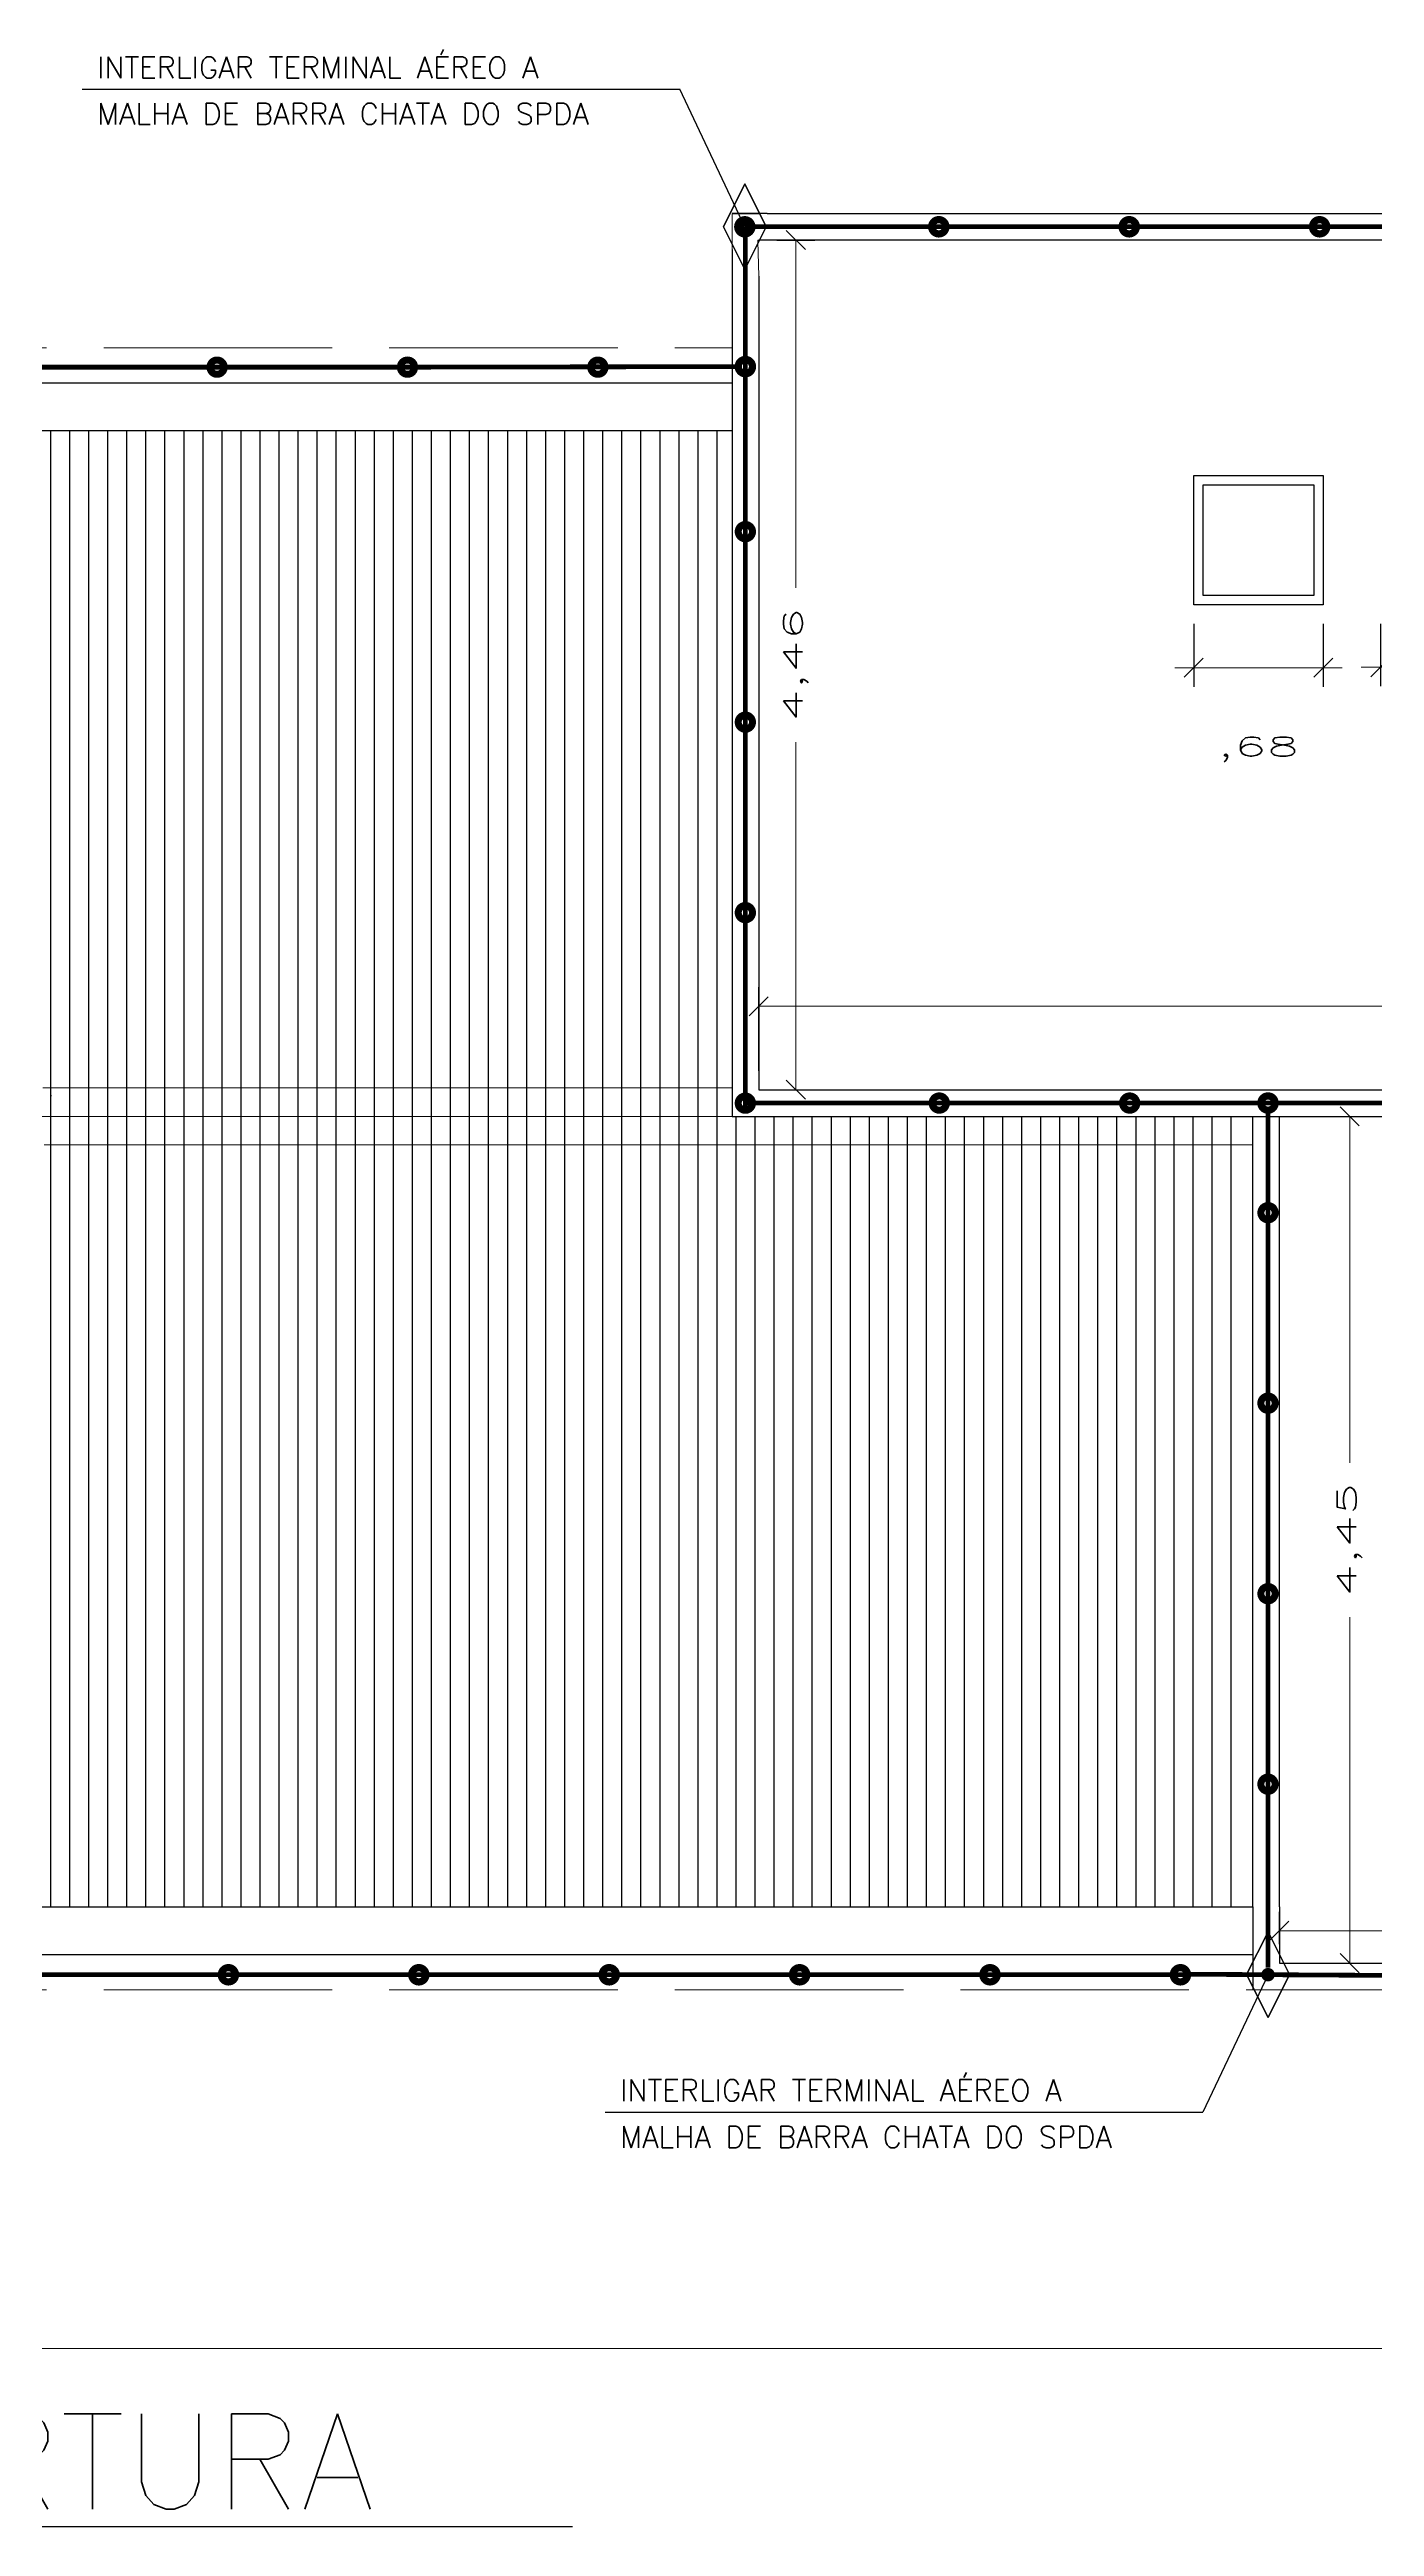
# Model space of a CAD drawing. Extents: x 0 to 11638, y -6007 to 0.
# Drawn here: x 10233.73 to 10240.69, y -3549.52 to -3536.52 of the extents above; entities that cross this region are included whole.
import ezdxf

# ---------------------------------------------------------------- set-up
doc = ezdxf.new("R2010")
doc.units = 0
doc.linetypes.add('ACAD_ISO02W100', pattern=[15, 12, -3])
doc.linetypes.add('CONTINUO', pattern=[0])
doc.layers.get('0').update_dxf_attribs({"linetype": 'CONTINUOUS'})
doc.layers.get('Defpoints').update_dxf_attribs({"linetype": 'CONTINUOUS'})
doc.layers.add('ARQ - Esquadrias', color=1, linetype='CONTINUOUS', lineweight=9)
doc.layers.add('ELE-FIXADOR GELCAM', color=160, linetype='CONTINUOUS', lineweight=20)
for name, color, linetype in [('ELE-BARRA CHATA ALUMÍNIO', 140, 'CONTINUOUS'), ('ELE-FIAÇÃO1', 7, 'CONTINUOUS'), ('ELE-REBITE', 135, 'CONTINUOUS'), ('ELE-TERMINAL AÉREO', 171, 'CONTINUOUS'), ('ELE-TEXTOS', 7, 'CONTINUOUS')]:
    doc.layers.add(name, color=color, linetype=linetype)
doc.styles.add('COTA', font='romans.shx', dxfattribs={"width": 2})
doc.styles.add('ROMANS', font='romans.shx', dxfattribs={"height": 0.3})
doc.dimstyles.new('COTA-COMLINHA', dxfattribs={"dimtxt": 0.001, "dimasz": 0.001, "dimexe": 0.001, "dimexo": 0.001, "dimgap": 0.001, "dimtad": 0, "dimzin": 4, "dimtxsty": 'COTA', "dimblk": 'OBLIQUE', "dimcen": 0.001, "dimclrd": 2, "dimclre": 2, "dimclrt": 2, "dimazin": 0, "dimtfac": 1, "dimtmove": 2, "dimatfit": 0, "dimldrblk": 'OBLIQUE', "dimfxl": 1, "dimtfill": 1, "dimtfillclr": 2, "dimlwd": -1, "dimarcsym": 0})

# ---------------------------------------------------------------- blocks, each defined once
blk = doc.blocks.new('_Oblique')
at = {"layer": 'ARQ - Esquadrias', "color": 0, "lineweight": -2}
blk.add_line((-0.5, -0.5), (0.5, 0.5), dxfattribs=at)
blk = doc.blocks.new('*D873')
at = {"layer": 'Defpoints', "color": 0, "lineweight": -2, "ltscale": 0.01, "transparency": 16777216}
for p in [(10229.7, -3546.521), (10253.7, -3546.521), (10229.7, -3548.588)]:
    blk.add_point(p, dxfattribs=at)
at = {"layer": 'ELE-FIXADOR GELCAM', "color": 2, "lineweight": -2, "ltscale": 0.01, "transparency": 16777216}
for p, q in [((10229.7, -3546.621), (10229.7, -3548.688)), ((10253.7, -3546.621), (10253.7, -3548.688))]:
    blk.add_line(p, q, dxfattribs=at)
at = {"layer": 'ELE-FIXADOR GELCAM', "color": 2, "ltscale": 0.01, "transparency": 16777216}
for p, q in [((10229.7, -3548.588), (10241.2, -3548.588)), ((10253.7, -3548.588), (10242.2, -3548.588))]:
    blk.add_line(p, q, dxfattribs=at)
at = {"layer": 'ELE-FIXADOR GELCAM', "color": 2, "ltscale": 0.01, "transparency": 16777216, "xscale": 0.1, "yscale": 0.1, "zscale": 0.1, "rotation": 180}
blk.add_blockref('_Oblique', (10229.7, -3548.588), dxfattribs=at)
at = {"layer": 'ELE-FIXADOR GELCAM', "color": 2, "ltscale": 0.01, "transparency": 16777216, "xscale": 0.1, "yscale": 0.1, "zscale": 0.1}
blk.add_blockref('_Oblique', (10253.7, -3548.588), dxfattribs=at)
at = {"layer": 'ELE-FIXADOR GELCAM', "color": 2, "lineweight": -3, "ltscale": 0.01, "transparency": 16777216, "insert": (10241.7, -3548.588), "char_height": 0.1, "attachment_point": 5, "style": 'COTA', "bg_fill": 3, "box_fill_scale": 1.1, "bg_fill_color": 9, "bg_fill_true_color": 13158600, "bg_fill_transparency": 0}
blk.add_mtext('24,00', dxfattribs=at)
blk = doc.blocks.new('*D874')
at = {"layer": 'Defpoints', "color": 0, "lineweight": -2, "ltscale": 0.01, "transparency": 16777216}
for p in [(10243.21, -3546.396), (10240.19, -3546.566), (10243.21, -3546.566)]:
    blk.add_point(p, dxfattribs=at)
at = {"layer": 'ELE-FIXADOR GELCAM', "color": 2, "lineweight": -2, "ltscale": 0.01, "transparency": 16777216}
for p, q in [((10240.19, -3546.466), (10240.19, -3546.296)), ((10243.21, -3546.466), (10243.21, -3546.296))]:
    blk.add_line(p, q, dxfattribs=at)
at = {"layer": 'ELE-FIXADOR GELCAM', "color": 2, "ltscale": 0.01, "transparency": 16777216}
for p, q in [((10240.19, -3546.396), (10241.295, -3546.396)), ((10243.21, -3546.396), (10242.105, -3546.396))]:
    blk.add_line(p, q, dxfattribs=at)
at = {"layer": 'ELE-FIXADOR GELCAM', "color": 2, "ltscale": 0.01, "transparency": 16777216, "xscale": 0.1, "yscale": 0.1, "zscale": 0.1, "rotation": 180}
blk.add_blockref('_Oblique', (10240.19, -3546.396), dxfattribs=at)
at = {"layer": 'ELE-FIXADOR GELCAM', "color": 2, "ltscale": 0.01, "transparency": 16777216, "xscale": 0.1, "yscale": 0.1, "zscale": 0.1}
blk.add_blockref('_Oblique', (10243.21, -3546.396), dxfattribs=at)
at = {"layer": 'ELE-FIXADOR GELCAM', "color": 2, "lineweight": -3, "ltscale": 0.01, "transparency": 16777216, "insert": (10241.7, -3546.396), "char_height": 0.1, "attachment_point": 5, "style": 'COTA', "bg_fill": 3, "box_fill_scale": 1.1, "bg_fill_color": 9, "bg_fill_true_color": 13158600, "bg_fill_transparency": 0}
blk.add_mtext('3,02', dxfattribs=at)
blk = doc.blocks.new('*D875')
at = {"layer": 'Defpoints', "color": 0, "lineweight": -2, "ltscale": 0.01, "transparency": 16777216}
for p in [(10240.19, -3542.121), (10240.559, -3542.121), (10240.19, -3546.566)]:
    blk.add_point(p, dxfattribs=at)
at = {"layer": 'ELE-FIXADOR GELCAM', "color": 2, "lineweight": -2, "ltscale": 0.01, "transparency": 16777216}
for p, q in [((10240.29, -3542.121), (10240.659, -3542.121)), ((10240.29, -3546.566), (10240.659, -3546.566))]:
    blk.add_line(p, q, dxfattribs=at)
at = {"layer": 'ELE-FIXADOR GELCAM', "color": 2, "ltscale": 0.01, "transparency": 16777216}
for p, q in [((10240.559, -3542.121), (10240.559, -3543.939)), ((10240.559, -3546.566), (10240.559, -3544.749))]:
    blk.add_line(p, q, dxfattribs=at)
at = {"layer": 'ELE-FIXADOR GELCAM', "color": 2, "ltscale": 0.01, "transparency": 16777216, "xscale": 0.1, "yscale": 0.1, "zscale": 0.1}
for p, rotation in [((10240.559, -3542.121), 90), ((10240.559, -3546.566), 270)]:
    blk.add_blockref('_Oblique', p, dxfattribs=dict(at, rotation=rotation))
at = {"layer": 'ELE-FIXADOR GELCAM', "color": 2, "lineweight": -3, "ltscale": 0.01, "transparency": 16777216, "insert": (10240.559, -3544.344), "char_height": 0.1, "attachment_point": 5, "rotation": 90, "style": 'COTA', "bg_fill": 3, "box_fill_scale": 1.1, "bg_fill_color": 9, "bg_fill_true_color": 13158600, "bg_fill_transparency": 0}
blk.add_mtext('4,45', dxfattribs=at)
blk = doc.blocks.new('*D876')
at = {"layer": 'Defpoints', "color": 0, "lineweight": -2, "ltscale": 0.01, "transparency": 16777216}
for p in [(10245.945, -3541.543), (10237.455, -3541.981), (10245.945, -3541.981)]:
    blk.add_point(p, dxfattribs=at)
at = {"layer": 'ELE-FIXADOR GELCAM', "color": 2, "lineweight": -2, "ltscale": 0.01, "transparency": 16777216}
for p, q in [((10237.455, -3541.881), (10237.455, -3541.443)), ((10245.945, -3541.881), (10245.945, -3541.443))]:
    blk.add_line(p, q, dxfattribs=at)
at = {"layer": 'ELE-FIXADOR GELCAM', "color": 2, "ltscale": 0.01, "transparency": 16777216}
for p, q in [((10237.455, -3541.543), (10241.3, -3541.543)), ((10245.945, -3541.543), (10242.1, -3541.543))]:
    blk.add_line(p, q, dxfattribs=at)
at = {"layer": 'ELE-FIXADOR GELCAM', "color": 2, "ltscale": 0.01, "transparency": 16777216, "xscale": 0.1, "yscale": 0.1, "zscale": 0.1, "rotation": 180}
blk.add_blockref('_Oblique', (10237.455, -3541.543), dxfattribs=at)
at = {"layer": 'ELE-FIXADOR GELCAM', "color": 2, "ltscale": 0.01, "transparency": 16777216, "xscale": 0.1, "yscale": 0.1, "zscale": 0.1}
blk.add_blockref('_Oblique', (10245.945, -3541.543), dxfattribs=at)
at = {"layer": 'ELE-FIXADOR GELCAM', "color": 2, "lineweight": -3, "ltscale": 0.01, "transparency": 16777216, "insert": (10241.7, -3541.543), "char_height": 0.1, "attachment_point": 5, "style": 'COTA', "bg_fill": 3, "box_fill_scale": 1.1, "bg_fill_color": 9, "bg_fill_true_color": 13158600, "bg_fill_transparency": 0}
blk.add_mtext('8,49', dxfattribs=at)
blk = doc.blocks.new('*D877')
at = {"layer": 'Defpoints', "color": 0, "lineweight": -2, "ltscale": 0.01, "transparency": 16777216}
for p in [(10237.45, -3537.521), (10237.455, -3541.981), (10237.65, -3541.981)]:
    blk.add_point(p, dxfattribs=at)
at = {"layer": 'ELE-FIXADOR GELCAM', "color": 2, "lineweight": -2, "ltscale": 0.01, "transparency": 16777216}
for p, q in [((10237.55, -3537.521), (10237.75, -3537.521)), ((10237.555, -3541.981), (10237.75, -3541.981))]:
    blk.add_line(p, q, dxfattribs=at)
at = {"layer": 'ELE-FIXADOR GELCAM', "color": 2, "ltscale": 0.01, "transparency": 16777216}
for p, q in [((10237.65, -3537.521), (10237.65, -3539.347)), ((10237.65, -3541.981), (10237.65, -3540.156))]:
    blk.add_line(p, q, dxfattribs=at)
at = {"layer": 'ELE-FIXADOR GELCAM', "color": 2, "ltscale": 0.01, "transparency": 16777216, "xscale": 0.1, "yscale": 0.1, "zscale": 0.1}
for p, rotation in [((10237.65, -3537.521), 90), ((10237.65, -3541.981), 270)]:
    blk.add_blockref('_Oblique', p, dxfattribs=dict(at, rotation=rotation))
at = {"layer": 'ELE-FIXADOR GELCAM', "color": 2, "lineweight": -3, "ltscale": 0.01, "transparency": 16777216, "insert": (10237.65, -3539.751), "char_height": 0.1, "attachment_point": 5, "rotation": 90, "style": 'COTA', "bg_fill": 3, "box_fill_scale": 1.1, "bg_fill_color": 9, "bg_fill_true_color": 13158600, "bg_fill_transparency": 0}
blk.add_mtext('4,46', dxfattribs=at)
blk = doc.blocks.new('*D881')
at = {"layer": 'Defpoints', "color": 0, "lineweight": -2, "ltscale": 0.01, "transparency": 16777216}
for p in [(10240.72, -3539.436), (10241.4, -3539.436), (10240.72, -3539.763)]:
    blk.add_point(p, dxfattribs=at)
at = {"layer": 'ELE-FIXADOR GELCAM', "color": 2, "lineweight": -2, "ltscale": 0.01, "transparency": 16777216}
for p, q in [((10240.72, -3539.536), (10240.72, -3539.863)), ((10241.4, -3539.536), (10241.4, -3539.863))]:
    blk.add_line(p, q, dxfattribs=at)
at = {"layer": 'ELE-FIXADOR GELCAM', "color": 2, "ltscale": 0.01, "transparency": 16777216}
for p, q in [((10240.72, -3539.763), (10240.62, -3539.763)), ((10241.4, -3539.763), (10240.72, -3539.763)), ((10241.4, -3539.763), (10241.5, -3539.763))]:
    blk.add_line(p, q, dxfattribs=at)
at = {"layer": 'ELE-FIXADOR GELCAM', "color": 2, "ltscale": 0.01, "transparency": 16777216, "xscale": 0.1, "yscale": 0.1, "zscale": 0.1}
blk.add_blockref('_Oblique', (10240.72, -3539.763), dxfattribs=at)
at = {"layer": 'ELE-FIXADOR GELCAM', "color": 2, "ltscale": 0.01, "transparency": 16777216, "xscale": 0.1, "yscale": 0.1, "zscale": 0.1, "rotation": 180}
blk.add_blockref('_Oblique', (10241.4, -3539.763), dxfattribs=at)
at = {"layer": 'ELE-FIXADOR GELCAM', "color": 2, "lineweight": -3, "ltscale": 0.01, "transparency": 16777216, "insert": (10241.06, -3540.192), "char_height": 0.1, "attachment_point": 5, "style": 'COTA', "bg_fill": 3, "box_fill_scale": 1.1, "bg_fill_color": 9, "bg_fill_true_color": 13158600, "bg_fill_transparency": 0}
blk.add_mtext(',68', dxfattribs=at)
blk = doc.blocks.new('*D882')
at = {"layer": 'Defpoints', "color": 0, "lineweight": -2, "ltscale": 0.01, "transparency": 16777216}
for p in [(10239.74, -3539.436), (10240.42, -3539.436), (10239.74, -3539.766)]:
    blk.add_point(p, dxfattribs=at)
at = {"layer": 'ELE-FIXADOR GELCAM', "color": 2, "lineweight": -2, "ltscale": 0.01, "transparency": 16777216}
for p, q in [((10239.74, -3539.536), (10239.74, -3539.866)), ((10240.42, -3539.536), (10240.42, -3539.866))]:
    blk.add_line(p, q, dxfattribs=at)
at = {"layer": 'ELE-FIXADOR GELCAM', "color": 2, "ltscale": 0.01, "transparency": 16777216}
for p, q in [((10239.74, -3539.766), (10239.64, -3539.766)), ((10240.42, -3539.766), (10239.74, -3539.766)), ((10240.42, -3539.766), (10240.52, -3539.766))]:
    blk.add_line(p, q, dxfattribs=at)
at = {"layer": 'ELE-FIXADOR GELCAM', "color": 2, "ltscale": 0.01, "transparency": 16777216, "xscale": 0.1, "yscale": 0.1, "zscale": 0.1}
blk.add_blockref('_Oblique', (10239.74, -3539.766), dxfattribs=at)
at = {"layer": 'ELE-FIXADOR GELCAM', "color": 2, "ltscale": 0.01, "transparency": 16777216, "xscale": 0.1, "yscale": 0.1, "zscale": 0.1, "rotation": 180}
blk.add_blockref('_Oblique', (10240.42, -3539.766), dxfattribs=at)
at = {"layer": 'ELE-FIXADOR GELCAM', "color": 2, "lineweight": -3, "ltscale": 0.01, "transparency": 16777216, "insert": (10240.08, -3540.195), "char_height": 0.1, "attachment_point": 5, "style": 'COTA', "bg_fill": 3, "box_fill_scale": 1.1, "bg_fill_color": 9, "bg_fill_true_color": 13158600, "bg_fill_transparency": 0}
blk.add_mtext(',68', dxfattribs=at)

msp = doc.modelspace()

# ---------------------------------------------------------------- linework, layer by layer
for p, q in [((10237.5, -3537.381), (10237.315, -3537.381)), ((10237.315, -3537.381), (10237.455, -3537.381)), ((10237.5, -3537.381), (10245.9, -3537.381)), ((10245.945, -3537.521), (10237.455, -3537.521)), ((10237.315, -3537.571), (10237.315, -3542.121)), ((10237.455, -3537.711), (10237.455, -3541.981)), ((10229.7, -3538.271), (10237.315, -3538.271)), ((10229.95, -3538.521), (10237.315, -3538.521)), ((10237.455, -3541.981), (10245.945, -3541.981)), ((10237.315, -3542.121), (10246.085, -3542.121)), ((10240.05, -3546.271), (10240.05, -3542.121)), ((10240.19, -3546.271), (10240.19, -3542.121)), ((10229.95, -3546.271), (10240.05, -3546.271)), ((10240.05, -3546.271), (10240.05, -3546.521)), ((10240.19, -3546.271), (10240.19, -3546.566)), ((10229.7, -3546.521), (10240.05, -3546.521)), ((10240.05, -3546.521), (10240.05, -3546.706)), ((10240.19, -3546.566), (10243.21, -3546.566))]:
    msp.add_line(p, q)
at = {"linetype": 'ACAD_ISO02W100', "lineweight": 9, "ltscale": 0.1, "transparency": 33554684}
for p, q in [((10229.515, -3538.086), (10237.315, -3538.086)), ((10229.515, -3546.706), (10253.885, -3546.706))]:
    msp.add_line(p, q, dxfattribs=at)
at = {"color": 252, "ltscale": 0.1, "true_color": 0x939598}
for p, q in [((10233.735, -3538.521), (10233.735, -3546.271)), ((10233.835, -3538.521), (10233.835, -3546.271)), ((10233.935, -3538.521), (10233.935, -3546.271)), ((10234.035, -3538.521), (10234.035, -3546.271)), ((10234.135, -3538.521), (10234.135, -3546.271)), ((10234.235, -3538.521), (10234.235, -3546.271)), ((10234.335, -3538.521), (10234.335, -3546.271)), ((10234.435, -3538.521), (10234.435, -3546.271)), ((10234.535, -3538.521), (10234.535, -3546.271)), ((10234.635, -3538.521), (10234.635, -3546.271)), ((10234.735, -3538.521), (10234.735, -3546.271)), ((10234.835, -3538.521), (10234.835, -3546.271)), ((10234.935, -3538.521), (10234.935, -3546.271)), ((10235.035, -3538.521), (10235.035, -3546.271)), ((10235.135, -3538.521), (10235.135, -3546.271)), ((10235.235, -3538.521), (10235.235, -3546.271)), ((10235.335, -3538.521), (10235.335, -3546.271)), ((10235.435, -3538.521), (10235.435, -3546.271)), ((10235.535, -3538.521), (10235.535, -3546.271)), ((10235.635, -3538.521), (10235.635, -3546.271)), ((10235.735, -3538.521), (10235.735, -3546.271)), ((10235.835, -3538.521), (10235.835, -3546.271)), ((10235.935, -3538.521), (10235.935, -3546.271)), ((10236.035, -3538.521), (10236.035, -3546.271)), ((10236.135, -3538.521), (10236.135, -3546.271)), ((10236.235, -3538.521), (10236.235, -3546.271)), ((10236.335, -3538.521), (10236.335, -3546.271)), ((10236.435, -3538.521), (10236.435, -3546.271)), ((10236.535, -3538.521), (10236.535, -3546.271)), ((10236.635, -3538.521), (10236.635, -3546.271)), ((10236.735, -3538.521), (10236.735, -3546.271)), ((10236.835, -3538.521), (10236.835, -3546.271)), ((10236.935, -3538.521), (10236.935, -3546.271)), ((10237.035, -3538.521), (10237.035, -3546.271)), ((10237.135, -3538.521), (10237.135, -3546.271)), ((10237.235, -3538.521), (10237.235, -3546.271)), ((10237.335, -3542.121), (10237.335, -3546.271)), ((10237.435, -3542.121), (10237.435, -3546.271)), ((10237.535, -3542.121), (10237.535, -3546.271)), ((10237.635, -3542.121), (10237.635, -3546.271)), ((10237.735, -3542.121), (10237.735, -3546.271)), ((10237.835, -3542.121), (10237.835, -3546.271)), ((10237.935, -3542.121), (10237.935, -3546.271)), ((10238.035, -3542.121), (10238.035, -3546.271)), ((10238.135, -3542.121), (10238.135, -3546.271)), ((10238.235, -3542.121), (10238.235, -3546.271)), ((10238.335, -3542.121), (10238.335, -3546.271)), ((10238.435, -3542.121), (10238.435, -3546.271)), ((10238.535, -3542.121), (10238.535, -3546.271)), ((10238.635, -3542.121), (10238.635, -3546.271)), ((10238.735, -3542.121), (10238.735, -3546.271)), ((10238.835, -3542.121), (10238.835, -3546.271)), ((10238.935, -3542.121), (10238.935, -3546.271)), ((10239.035, -3542.121), (10239.035, -3546.271)), ((10239.135, -3542.121), (10239.135, -3546.271)), ((10239.235, -3542.121), (10239.235, -3546.271)), ((10239.335, -3542.121), (10239.335, -3546.271)), ((10239.435, -3542.121), (10239.435, -3546.271)), ((10239.535, -3542.121), (10239.535, -3546.271)), ((10239.635, -3542.121), (10239.635, -3546.271))]:
    msp.add_line(p, q, dxfattribs=at)
at = {"ltscale": 0.1}
for p, q in [((10239.74, -3539.436), (10239.74, -3538.756)), ((10239.74, -3538.756), (10240.42, -3538.756)), ((10239.79, -3539.386), (10239.79, -3538.806)), ((10239.79, -3538.806), (10240.37, -3538.806)), ((10240.37, -3538.806), (10240.37, -3539.386)), ((10240.42, -3538.756), (10240.42, -3539.436)), ((10240.42, -3539.436), (10239.74, -3539.436)), ((10240.37, -3539.386), (10239.79, -3539.386))]:
    msp.add_line(p, q, dxfattribs=at)
at = {"lineweight": 15, "ltscale": 0.1}
for p, q in [((10237.315, -3541.971), (10233.696, -3541.971)), ((10233.74, -3542.014), (10233.735, -3542.009)), ((10237.315, -3542.121), (10233.635, -3542.121)), ((10240.05, -3542.271), (10233.702, -3542.271))]:
    msp.add_line(p, q, dxfattribs=at)
at = {"color": 252, "ltscale": 0.001, "true_color": 0x939598}
for p, q in [((10239.735, -3542.121), (10239.735, -3546.271)), ((10239.835, -3542.121), (10239.835, -3546.271)), ((10239.935, -3542.121), (10239.935, -3546.271))]:
    msp.add_line(p, q, dxfattribs=at)
at = {"lineweight": -2}
msp.add_line((10227.33, -3549.523), (10236.478, -3549.523), dxfattribs=at)
at = {"layer": 'ELE-BARRA CHATA ALUMÍNIO', "const_width": 0.025}
for points in [[(10239.42, -3537.451), (10237.382, -3537.451)], [(10237.385, -3537.49), (10237.385, -3540.07)], [(10241.42, -3537.451), (10239.382, -3537.451)], [(10235.629, -3538.188), (10233.592, -3538.188)], [(10237.349, -3538.185), (10235.592, -3538.188)], [(10237.385, -3540.033), (10237.385, -3542.07)], [(10239.422, -3542.051), (10237.385, -3542.051)], [(10241.422, -3542.051), (10239.385, -3542.051)], [(10240.13, -3542.091), (10240.13, -3542.625)], [(10240.13, -3542.608), (10240.13, -3544.645)], [(10240.13, -3544.608), (10240.13, -3546.589)], [(10235.689, -3546.627), (10233.651, -3546.627)], [(10237.689, -3546.627), (10235.651, -3546.627)], [(10239.689, -3546.627), (10237.651, -3546.627)], [(10241.88, -3546.637), (10239.688, -3546.624)]]:
    msp.add_lwpolyline(points, dxfattribs=at)
at = {"layer": 'ELE-FIAÇÃO1', "linetype": 'CONTINUO'}
for p, q in [((10233.902, -3536.729), (10237.041, -3536.729)), ((10236.649, -3547.349), (10239.788, -3547.349))]:
    msp.add_line(p, q, dxfattribs=at)
at = {"layer": 'ELE-FIAÇÃO1'}
for p, q in [((10237.382, -3537.451), (10237.041, -3536.729)), ((10240.13, -3546.626), (10239.788, -3547.349))]:
    msp.add_line(p, q, dxfattribs=at)
at = {"layer": 'ELE-FIXADOR GELCAM', "color": 0, "ltscale": 0.1}
for p, q in [((10237.315, -3537.571), (10237.315, -3537.381)), ((10237.45, -3537.526), (10237.45, -3537.521)), ((10237.455, -3537.521), (10237.45, -3537.521)), ((10237.455, -3537.711), (10237.45, -3537.526))]:
    msp.add_line(p, q, dxfattribs=at)
at = {"layer": 'ELE-FIXADOR GELCAM', "const_width": 0.075}
for points in [[(10237.382, -3537.47, -1), (10237.382, -3537.433, -1)], [(10237.382, -3537.47, -1), (10237.382, -3537.433, -1)], [(10237.364, -3537.451, -1), (10237.401, -3537.451, -1)], [(10237.364, -3537.451, -1), (10237.401, -3537.451, -1)], [(10238.382, -3537.451, -1), (10238.42, -3537.451, -1)], [(10238.382, -3537.451, -1), (10238.42, -3537.451, -1)], [(10239.382, -3537.451, -1), (10239.42, -3537.451, -1)], [(10239.382, -3537.451, -1), (10239.42, -3537.451, -1)], [(10239.382, -3537.451, -1), (10239.42, -3537.451, -1)], [(10240.382, -3537.451, -1), (10240.42, -3537.451, -1)], [(10240.382, -3537.451, -1), (10240.42, -3537.451, -1)], [(10234.592, -3538.188, -1), (10234.629, -3538.188, -1)], [(10234.592, -3538.188, -1), (10234.629, -3538.188, -1)], [(10235.592, -3538.188, -1), (10235.629, -3538.188, -1)], [(10235.592, -3538.188, -1), (10235.629, -3538.188, -1)], [(10235.592, -3538.188, -1), (10235.629, -3538.188, -1)], [(10236.592, -3538.188, -1), (10236.629, -3538.188, -1)], [(10236.592, -3538.188, -1), (10236.629, -3538.188, -1)], [(10237.385, -3538.204, -1), (10237.385, -3538.167, -1)], [(10237.366, -3538.185, -1), (10237.404, -3538.185, -1)], [(10237.366, -3538.185, -1), (10237.404, -3538.185, -1)], [(10237.366, -3538.185, -1), (10237.404, -3538.185, -1)], [(10237.385, -3539.07, -1), (10237.385, -3539.033, -1)], [(10237.385, -3539.07, -1), (10237.385, -3539.033, -1)], [(10237.385, -3540.07, -1), (10237.385, -3540.033, -1)], [(10237.385, -3540.07, -1), (10237.385, -3540.033, -1)], [(10237.385, -3540.07, -1), (10237.385, -3540.033, -1)], [(10237.385, -3541.07, -1), (10237.385, -3541.033, -1)], [(10237.385, -3541.07, -1), (10237.385, -3541.033, -1)], [(10237.385, -3542.07, -1), (10237.385, -3542.033, -1)], [(10237.385, -3542.07, -1), (10237.385, -3542.033, -1)], [(10237.385, -3542.07, -1), (10237.385, -3542.033, -1)], [(10238.385, -3542.051, -1), (10238.422, -3542.051, -1)], [(10238.385, -3542.051, -1), (10238.422, -3542.051, -1)], [(10239.385, -3542.051, -1), (10239.422, -3542.051, -1)], [(10239.385, -3542.051, -1), (10239.422, -3542.051, -1)], [(10239.385, -3542.051, -1), (10239.422, -3542.051, -1)], [(10240.111, -3542.051, -1), (10240.149, -3542.051, -1)], [(10240.111, -3542.051, -1), (10240.149, -3542.051, -1)], [(10240.13, -3542.645, -1), (10240.13, -3542.608, -1)], [(10240.13, -3542.645, -1), (10240.13, -3542.608, -1)], [(10240.13, -3542.645, -1), (10240.13, -3542.608, -1)], [(10240.13, -3543.645, -1), (10240.13, -3543.608, -1)], [(10240.13, -3543.645, -1), (10240.13, -3543.608, -1)], [(10240.13, -3544.645, -1), (10240.13, -3544.608, -1)], [(10240.13, -3544.645, -1), (10240.13, -3544.608, -1)], [(10240.13, -3544.645, -1), (10240.13, -3544.608, -1)], [(10240.13, -3545.645, -1), (10240.13, -3545.608, -1)], [(10240.13, -3545.645, -1), (10240.13, -3545.608, -1)], [(10234.651, -3546.627, -1), (10234.689, -3546.627, -1)], [(10234.651, -3546.627, -1), (10234.689, -3546.627, -1)], [(10235.651, -3546.627, -1), (10235.689, -3546.627, -1)], [(10235.651, -3546.627, -1), (10235.689, -3546.627, -1)], [(10235.651, -3546.627, -1), (10235.689, -3546.627, -1)], [(10236.651, -3546.627, -1), (10236.689, -3546.627, -1)], [(10236.651, -3546.627, -1), (10236.689, -3546.627, -1)], [(10237.651, -3546.627, -1), (10237.689, -3546.627, -1)], [(10237.651, -3546.627, -1), (10237.689, -3546.627, -1)], [(10237.651, -3546.627, -1), (10237.689, -3546.627, -1)], [(10238.651, -3546.627, -1), (10238.689, -3546.627, -1)], [(10238.651, -3546.627, -1), (10238.689, -3546.627, -1)], [(10239.651, -3546.627, -1), (10239.689, -3546.627, -1)], [(10239.651, -3546.627, -1), (10239.689, -3546.627, -1)], [(10239.651, -3546.627, -1), (10239.689, -3546.627, -1)]]:
    msp.add_lwpolyline(points, format="xyb", close=True, dxfattribs=at)
at = {"layer": 'ELE-REBITE', "const_width": 0.0335}
msp.add_lwpolyline([(10237.382, -3537.433, 1), (10237.382, -3537.47, 1)], format="xyb", close=True, dxfattribs=at)
at = {"layer": 'ELE-REBITE', "color": 40, "true_color": 0xf8d731, "const_width": 0.0335}
for points in [[(10237.382, -3537.433, -1), (10237.382, -3537.47, -1)], [(10240.13, -3546.645, 1), (10240.13, -3546.608, 1)]]:
    msp.add_lwpolyline(points, format="xyb", close=True, dxfattribs=at)
at = {"layer": 'ELE-REBITE', "const_width": 0.0335}
for points in [[(10240.13, -3546.645, -0.416042), (10240.111, -3546.626, -0.416042)], [(10240.13, -3546.608, -0.416042), (10240.148, -3546.627)]]:
    msp.add_lwpolyline(points, format="xyb", dxfattribs=at)
at = {"layer": 'ELE-TERMINAL AÉREO'}
for points in [[(10237.382, -3537.676), (10237.27, -3537.451), (10237.382, -3537.226), (10237.495, -3537.451)], [(10240.13, -3546.401), (10240.017, -3546.626), (10240.13, -3546.851), (10240.242, -3546.626)]]:
    msp.add_lwpolyline(points, close=True, dxfattribs=at)
at = {"layer": 'ELE-TERMINAL AÉREO', "color": 3}
for points in [[(10237.382, -3537.676), (10237.495, -3537.451), (10237.382, -3537.226), (10237.27, -3537.451)], [(10240.13, -3546.401), (10240.242, -3546.626), (10240.13, -3546.851), (10240.017, -3546.626)]]:
    msp.add_lwpolyline(points, close=True, dxfattribs=at)

# ---------------------------------------------------------------- texts
at = {"lineweight": -2, "insert": (10227.614, -3548.932), "char_height": 0.5, "attachment_point": 1, "style": 'ROMANS'}
msp.add_mtext_dynamic_manual_height_columns('PLANTA DE COBERTURA', width=15.14067, gutter_width=1500, heights=[0], dxfattribs=at)
at = {"layer": 'ELE-TEXTOS', "style": 'ROMANS'}
for s, p in [('INTERLIGAR TERMINAL AÉREO A', (10233.98, -3536.671)), ('MALHA DE BARRA CHATA DO SPDA', (10233.98, -3536.915)), ('INTERLIGAR TERMINAL AÉREO A', (10236.727, -3547.29)), ('MALHA DE BARRA CHATA DO SPDA', (10236.727, -3547.535))]:
    msp.add_text(s, height=0.1125, dxfattribs=at).set_placement(p)

# ---------------------------------------------------------------- dimensions: what is measured, and where the dimension line sits
at = {"layer": 'ELE-FIXADOR GELCAM', "color": 0, "lineweight": -3, "ltscale": 0.01}
dim = msp.add_linear_dim(base=(10240.72, -3539.763), p1=(10241.4, -3539.436), p2=(10240.72, -3539.436), dimstyle='COTA-COMLINHA', dxfattribs=at)
dim.commit()
dim.dimension.update_dxf_attribs({"geometry": '*D881', "text_midpoint": (10241.06, -3540.192)})

# ---------------------------------------------------------------- next in the draw order: dimensions: what is measured, and where the dimension line sits
for base, p1, p2, picture, middle in [((10239.74, -3539.766), (10240.42, -3539.436), (10239.74, -3539.436), '*D882', (10240.08, -3540.195)), ((10245.945, -3541.543), (10237.455, -3541.981), (10245.945, -3541.981), '*D876', (10241.7, -3541.543)), ((10229.7, -3548.588), (10253.7, -3546.521), (10229.7, -3546.521), '*D873', (10241.7, -3548.588))]:
    dim = msp.add_linear_dim(base=base, p1=p1, p2=p2, dimstyle='COTA-COMLINHA', dxfattribs=at)
    dim.commit()
    dim.dimension.update_dxf_attribs({"geometry": picture, "text_midpoint": middle})

# ---------------------------------------------------------------- next in the draw order: dimensions: what is measured, and where the dimension line sits
dim = msp.add_linear_dim(base=(10237.65, -3541.981), p1=(10237.45, -3537.521), p2=(10237.455, -3541.981), angle=90, dimstyle='COTA-COMLINHA', dxfattribs=at)
dim.commit()
dim.dimension.update_dxf_attribs({"geometry": '*D877', "text_midpoint": (10237.65, -3539.751)})
dim = msp.add_linear_dim(base=(10243.21, -3546.396), p1=(10240.19, -3546.566), p2=(10243.21, -3546.566), dimstyle='COTA-COMLINHA', dxfattribs=at)
dim.commit()
dim.dimension.update_dxf_attribs({"geometry": '*D874', "text_midpoint": (10241.7, -3546.396)})

# ---------------------------------------------------------------- next in the draw order: dimensions: what is measured, and where the dimension line sits
dim = msp.add_linear_dim(base=(10240.558680815, -3542.121386313), p1=(10240.189751842, -3546.566386313), p2=(10240.189751842, -3542.121386313), angle=90, dimstyle='COTA-COMLINHA', dxfattribs=at)
dim.commit()
dim.dimension.update_dxf_attribs({"geometry": '*D875', "text_midpoint": (10240.558680815, -3544.343886313)})

doc.saveas('drawing.dxf')
